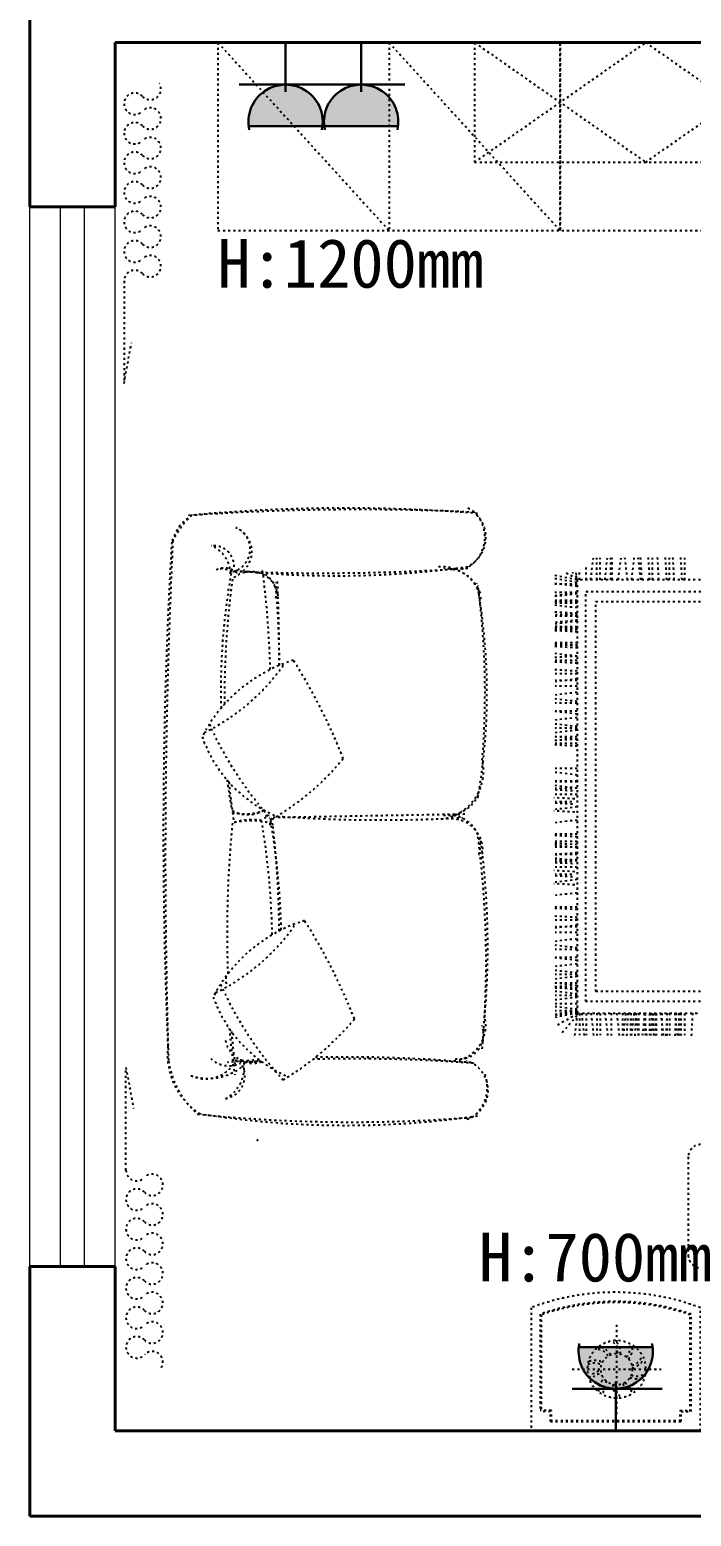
# Model space of a CAD drawing. Header units: millimetres. Extents: x -64529 to 3079702, y -28926 to 77119.
# Drawn here: x -61554 to -59621, y 1800 to 6147 of the extents above; entities that cross this region are included whole.
import ezdxf

# ---------------------------------------------------------------- set-up
doc = ezdxf.new("R2010")
doc.units = ezdxf.units.MM
doc.header["$LTSCALE"] = 10
doc.linetypes.add('ACAD_ISO03W100', pattern=[30, 12, -18])
for name, color, linetype, lineweight in [('1弱电插座布置图', 6, 'Continuous', 30), ('1强电插座布置图', 1, 'Continuous', 30), ('图层1', 7, 'Continuous', 40), ('家具线', 52, 'Continuous', 15), ('平面', 45, 'Continuous', 5), ('门窗', 5, 'Continuous', 9)]:
    doc.layers.add(name, color=color, linetype=linetype, lineweight=lineweight)
doc.layers.add('A—缺憾分析文字', color=40, linetype='Continuous')
doc.styles.get("Standard").update_dxf_attribs({"font": ''})
doc.styles.get('Standard').set_extended_font_data('SimSun')

# ---------------------------------------------------------------- blocks, each defined once
blk = doc.blocks.new('fhrhrthrthr')
at = {"layer": '1强电插座布置图', "linetype": 'ByBlock'}
h = blk.add_hatch(color=1, dxfattribs=at)
edge = h.paths.add_edge_path()
edge.add_ellipse((202250.2, 8955.8), major_axis=(-76.8, -76.8), ratio=1, start_angle=308.0428, end_angle=501.9572, ccw=False)
edge.add_line((202142.4, 8969), (202358, 8969))
at = {"layer": '1强电插座布置图', "color": 1}
for p, q in [((202142.4, 8969), (202358, 8969)), ((202114.5, 8846.9), (202377.9, 8846.9)), ((202204.9, 8857.1), (202204.9, 8857.1)), ((202250.2, 8724.2), (202250.2, 8868))]:
    blk.add_line(p, q, dxfattribs=at)
blk.add_ellipse((202250.2, 8955.8), major_axis=(0, 108.6), ratio=1, start_param=1.348329, end_param=4.934795, dxfattribs=at)

msp = doc.modelspace()

# ---------------------------------------------------------------- linework, layer by layer
at = {"layer": 'A—缺憾分析文字', "color": 250, "linetype": 'ACAD_ISO03W100', "ltscale": 0.05}
for p, q in [((-61004.2, 6109.9), (-60504.2, 5559.9)), ((-60504.2, 6109.9), (-60004.2, 5559.9)), ((-60504.2, 6109.9), (-60504.2, 5559.9)), ((-60004.2, 6109.9), (-60004.2, 5559.9)), ((-60004.2, 6109.9), (-60004.2, 5559.9)), ((-59947.7, 4538.8), (-59947.7, 4568.9)), ((-59928.3, 4538.8), (-59928.3, 4577.5)), ((-59914.7, 4538.3), (-59907, 4603.1)), ((-59897.1, 4538.3), (-59897.1, 4603.1)), ((-59887.2, 4538.8), (-59887.2, 4603)), ((-59873.5, 4538.3), (-59865.9, 4603.1)), ((-59856, 4538.3), (-59856, 4603.1)), ((-59852.1, 4538.8), (-59852.1, 4603)), ((-59833.9, 4538.3), (-59826.3, 4603.1)), ((-59807.2, 4538.8), (-59814.8, 4603.1)), ((-59795.1, 4538.3), (-59787.4, 4603.1)), ((-59768.3, 4538.8), (-59776, 4603.1)), ((-59765.2, 4538.3), (-59769, 4606.9)), ((-59742.3, 4538.3), (-59746.1, 4606.9)), ((-59734.6, 4538.3), (-59734.6, 4603.1)), ((-59715.5, 4538.3), (-59719.4, 4606.9)), ((-59692.6, 4538.3), (-59696.5, 4606.9)), ((-59685, 4538.3), (-59685, 4603.1)), ((-59670.7, 4538.3), (-59674.5, 4606.9)), ((-59647.8, 4538.3), (-59651.6, 4606.9)), ((-59640.2, 4538.3), (-59640.2, 4603.1)), ((-59954.6, 4519.8), (-60019.4, 4527.5)), ((-59955.1, 4538.3), (-60019.2, 4551.1)), ((-59955.1, 4531), (-60019.2, 4541.9)), ((-59954.6, 4525.7), (-60019.2, 4525.7)), ((-59954.8, 4540.6), (-59987.4, 4559)), ((-59955.4, 4545.8), (-59968.1, 4560.5)), ((-59954.6, 4538.3), (-59957.7, 4564.6)), ((-59954.6, 4497.4), (-60019.4, 4489.8)), ((-59954.6, 4501.9), (-60019.2, 4501.9)), ((-59954, 4499.9), (-60018.8, 4492.2)), ((-59954, 4470), (-60022.6, 4473.9)), ((-59954, 4440.3), (-60022.6, 4444.1)), ((-59954.6, 4456.5), (-60019.4, 4464.2)), ((-59954.6, 4475.5), (-60019.2, 4475.5)), ((-59954, 4477.7), (-60018.8, 4477.7)), ((-59954, 4470.8), (-60018.8, 4470.8)), ((-59953, 4436.7), (-60017.8, 4436.7)), ((-59954, 4393), (-60022.6, 4396.8)), ((-59954, 4432.6), (-60018.8, 4432.6)), ((-59954, 4417.3), (-60018.8, 4409.7)), ((-59954, 4400.7), (-60018.8, 4400.7)), ((-59954, 4393.8), (-60018.8, 4393.8)), ((-59953, 4421.4), (-60017.8, 4413.8)), ((-59953.5, 4394.7), (-60017.8, 4402.3)), ((-59954, 4386.2), (-60022.6, 4390)), ((-59953.5, 4346.4), (-60022.1, 4350.2)), ((-59953.5, 4354), (-60018.3, 4354)), ((-59954.2, 4315), (-60022.8, 4311.1)), ((-59953.5, 4339.5), (-60022.1, 4343.3)), ((-59954.7, 4315.2), (-60018.9, 4322.8)), ((-59953.5, 4347.2), (-60018.3, 4347.2)), ((-59954.2, 4294.6), (-60022.8, 4298.4)), ((-59954.2, 4271.7), (-60022.8, 4275.5)), ((-59954.2, 4302.2), (-60018.9, 4302.2)), ((-59954.2, 4264), (-60018.9, 4264)), ((-59954.2, 4248.8), (-60018.9, 4241.1)), ((-59954.7, 4244), (-60018.8, 4244)), ((-59954.7, 4227.8), (-60018.8, 4227.8)), ((-59954.7, 4209.4), (-60018.9, 4201.7)), ((-59954.2, 4182.6), (-60018.9, 4190.3)), ((-59954.7, 4178.1), (-60018.8, 4178.1)), ((-59954.7, 4145.9), (-60018.9, 4153.5)), ((-59954.7, 4135.9), (-60018.9, 4128.3)), ((-59954.7, 4154.3), (-60018.8, 4154.3)), ((-59954.2, 4109.2), (-60018.9, 4116.8)), ((-59954.2, 4099.2), (-60018.9, 4091.5)), ((-59954.7, 4104.7), (-60018.8, 4104.7)), ((-59954.2, 4072.2), (-60022.8, 4068.4)), ((-59954.2, 4051.9), (-60022.8, 4055.7)), ((-59954.7, 4072.4), (-60018.9, 4080.1)), ((-59954.2, 4079.9), (-60018.9, 4079.9)), ((-59954.2, 4059.5), (-60018.9, 4059.5)), ((-59954.2, 3967.7), (-60018.9, 3975.4)), ((-59954.2, 3986.6), (-60018.8, 3986.6)), ((-59968.2, 3921.1), (-60022.8, 3924.2)), ((-59954.2, 3929), (-60018.9, 3936.7)), ((-59969.6, 3928), (-60018.9, 3928)), ((-59954.2, 3949.3), (-60018.8, 3949.3)), ((-59954.2, 3948), (-60018.8, 3948)), ((-59961.7, 3897.9), (-60022.8, 3901.3)), ((-59968.2, 3882.5), (-60022.8, 3885.6)), ((-59969.6, 3889.4), (-60018.9, 3889.4)), ((-59954.2, 3874.5), (-60018.9, 3866.9)), ((-59954.2, 3910.7), (-60018.8, 3910.7)), ((-59961.7, 3859.3), (-60022.8, 3862.7)), ((-59954.2, 3835.9), (-60018.9, 3828.3)), ((-59954.2, 3786.9), (-60022.8, 3790.7)), ((-59954.2, 3794.5), (-60018.9, 3794.5)), ((-59954.2, 3763.9), (-60022.8, 3767.8)), ((-59954.2, 3754.8), (-60018.9, 3762.5)), ((-59954.2, 3756.3), (-60018.9, 3756.3)), ((-59954.2, 3741), (-60018.9, 3733.4)), ((-59954.2, 3773.8), (-60018.8, 3773.8)), ((-59968.2, 3708.3), (-60022.8, 3711.4)), ((-59954.2, 3716.2), (-60018.9, 3723.9)), ((-59969.6, 3715.2), (-60018.9, 3715.2)), ((-59954.2, 3736.5), (-60018.8, 3736.5)), ((-59954.7, 3736.2), (-60018.8, 3736.2)), ((-59954.2, 3735.2), (-60018.8, 3735.2)), ((-59954.7, 3720.1), (-60018.8, 3720.1)), ((-59954.2, 3697.9), (-60018.8, 3697.9)), ((-59961.7, 3685), (-60022.8, 3688.4)), ((-59968.2, 3669.7), (-60022.8, 3672.7)), ((-59969.6, 3676.6), (-60018.9, 3676.6)), ((-59954.2, 3661.7), (-60018.9, 3654.1)), ((-59961.7, 3646.4), (-60022.8, 3649.8)), ((-59954.2, 3623.1), (-60018.9, 3615.5)), ((-59954.2, 3574), (-60022.8, 3577.9)), ((-59954.2, 3581.7), (-60018.9, 3581.7)), ((-59954.2, 3551.1), (-60022.8, 3554.9)), ((-59954.2, 3543.5), (-60018.9, 3543.5)), ((-59954.2, 3528.2), (-60018.9, 3520.6)), ((-59954.7, 3523.4), (-60018.8, 3523.4)), ((-59954.7, 3488.8), (-60018.9, 3481.2)), ((-59954.7, 3507.2), (-60018.8, 3507.2)), ((-59954.2, 3462.1), (-60018.9, 3469.7)), ((-59954.7, 3457.6), (-60018.8, 3457.6)), ((-59954.7, 3425.4), (-60018.9, 3433)), ((-59954.7, 3415.3), (-60018.9, 3407.7)), ((-59954.2, 3388.6), (-60018.9, 3396.2)), ((-59954.7, 3433.7), (-60018.8, 3433.7)), ((-59954.2, 3351.7), (-60022.8, 3347.9)), ((-59954.2, 3378.6), (-60018.9, 3371)), ((-59954.7, 3351.9), (-60018.9, 3359.5)), ((-59954.2, 3359.3), (-60018.9, 3359.3)), ((-59954.7, 3384.1), (-60018.8, 3384.1)), ((-59954.2, 3338.9), (-60018.9, 3346.6)), ((-59954.2, 3344), (-60018.9, 3344)), ((-59954.2, 3327.4), (-60018.9, 3335.1)), ((-59954.2, 3317.4), (-60018.9, 3309.8)), ((-59954.7, 3322.9), (-60018.8, 3322.9)), ((-59954.2, 3298.2), (-60018.9, 3298.2)), ((-59954.2, 3282.5), (-60018.9, 3290.1)), ((-59954.2, 3272.5), (-60018.9, 3264.8)), ((-59954.4, 3268.9), (-60018.9, 3232.2)), ((-59954.7, 3278.4), (-60018.8, 3267.5)), ((-59954.7, 3278), (-60018.8, 3278)), ((-59954.7, 3271.1), (-60018.8, 3258.3)), ((-59955, 3263.6), (-59998.7, 3212.9)), ((-59954.2, 3271.1), (-59961.8, 3206.3)), ((-59947.3, 3270.6), (-59947.3, 3206.5)), ((-59941.8, 3271.1), (-59934.2, 3206.3)), ((-59927.9, 3270.6), (-59927.9, 3206.5)), ((-59914.3, 3271.1), (-59906.6, 3206.3)), ((-59896.7, 3271.1), (-59896.7, 3206.3)), ((-59886.8, 3270.6), (-59886.8, 3206.5)), ((-59873.1, 3271.1), (-59865.5, 3206.3)), ((-59855.5, 3271.1), (-59855.5, 3206.3)), ((-59839.2, 3271.1), (-59831.6, 3206.3)), ((-59821.6, 3271.1), (-59821.6, 3206.3)), ((-59812.5, 3270.6), (-59820.1, 3206.3)), ((-59806.4, 3271.1), (-59810.2, 3202.5)), ((-59798.7, 3271.1), (-59798.7, 3206.3)), ((-59797.7, 3271.1), (-59797.7, 3206.3)), ((-59788.5, 3270.6), (-59796.2, 3206.3)), ((-59782.4, 3271.1), (-59786.3, 3202.5)), ((-59783.4, 3271.1), (-59775.8, 3206.3)), ((-59774.8, 3271.1), (-59774.8, 3206.3)), ((-59756.7, 3270.6), (-59764.3, 3206.3)), ((-59759.5, 3271.1), (-59751.9, 3206.3)), ((-59755.6, 3270.6), (-59755.6, 3206.5)), ((-59743.4, 3270.6), (-59743.4, 3206.5)), ((-59732.8, 3270.6), (-59740.4, 3206.3)), ((-59737.9, 3271.1), (-59730.3, 3206.3)), ((-59731.6, 3270.6), (-59731.6, 3206.5)), ((-59724.3, 3271.1), (-59724.3, 3206.3)), ((-59724, 3270.6), (-59724, 3206.5)), ((-59710.3, 3271.1), (-59702.7, 3206.3)), ((-59707, 3271.1), (-59707, 3206.3)), ((-59691.8, 3271.1), (-59695.6, 3202.5)), ((-59692.8, 3271.1), (-59692.8, 3206.3)), ((-59684.1, 3271.1), (-59684.1, 3206.3)), ((-59669.2, 3271.1), (-59661.6, 3206.3)), ((-59665, 3271.1), (-59668.9, 3202.5)), ((-59657.4, 3271.1), (-59657.4, 3206.3)), ((-59651.6, 3271.1), (-59651.6, 3206.3)), ((-59641, 3270.6), (-59641, 3206.5)), ((-59617.4, 3271.1), (-59621.2, 3202.5)), ((-59629.9, 2850.7), (-59629.9, 2563.1)), ((-59839.1, 2359.7), (-59839.1, 2100.1)), ((-59968.9, 2229.9), (-59709.3, 2229.9))]:
    msp.add_line(p, q, dxfattribs=at)
for points in [[(-61004.2, 5559.9), (-58504.2, 5559.9), (-58504.2, 6109.9), (-61004.2, 6109.9)], [(-61004.2, 5559.9), (-60004.2, 5559.9), (-60004.2, 6109.9), (-61004.2, 6109.9)], [(-60254.2, 5759.9), (-58254.2, 5759.9), (-58254.2, 6109.9), (-60254.2, 6109.9)]]:
    msp.add_lwpolyline(points, close=True, dxfattribs=at)
for points in [[(-60254.2, 6109.9), (-59754.2, 5759.9), (-59254.2, 6109.9), (-58754.2, 5759.9), (-58254.2, 6109.9)], [(-60254.2, 5759.9), (-59754.2, 6109.9), (-59254.2, 5759.9), (-58754.2, 6109.9), (-58254.2, 5759.9)], [(-57794.2, 3271.1), (-57434.2, 3271.1), (-57434.2, 4537.6), (-59954.2, 4538.3), (-59954.2, 3271.1), (-59594.2, 3271.1)], [(-59594.2, 3305.2), (-59928.7, 3305.2), (-59928.7, 4504.2), (-57459.6, 4504.2), (-57459.6, 3305.2), (-57794.2, 3305.2)], [(-59594.2, 3334.4), (-59899.6, 3334.4), (-59899.6, 4475.1), (-57488.7, 4475.1), (-57488.7, 3334.4), (-57794.2, 3334.4)], [(-60564.2, 3137.6), (-60564.2, 3142.3)], [(-60029.8, 2076.9), (-60029.8, 2109.3), (-60062.2, 2109.3)], [(-60032.5, 2076.9), (-60032.5, 2076.9), (-60032.5, 2106.6), (-60062.2, 2106.6)], [(-59653.6, 2076.9), (-59653.6, 2109.3), (-59621.2, 2109.3)], [(-59650.9, 2076.9), (-59650.9, 2076.9), (-59650.9, 2106.6), (-59621.2, 2106.6)], [(-60032.5, 2079.6), (-59650.9, 2079.6)], [(-60032.5, 2076.9), (-59650.9, 2076.9)]]:
    msp.add_lwpolyline(points, dxfattribs=at)
for points in [[(-61175, 5990.1, -0.892379), (-61224.7, 5952.6, 2.5), (-61224.7, 5909.4, -2.5), (-61224.7, 5866.2, 0.677033), (-61278.7, 5844.6, 0.677033), (-61224.7, 5823, -2.5), (-61224.7, 5779.8, 2.5), (-61224.7, 5736.6, -2.5), (-61224.7, 5693.4, 2.5), (-61224.7, 5650.2, -2.5), (-61224.7, 5607, 2.5), (-61224.7, 5563.8, -2.5), (-61224.7, 5520.6, 2.5), (-61224.7, 5477.4, -2.5), (-61224.7, 5434.2, 0.677033), (-61278.7, 5412.6), (-61278.7, 5112.3), (-61256.9, 5232)], [(-61169.4, 2234.8, 0.892379), (-61219, 2272.4, -2.5), (-61219, 2315.6, 2.5), (-61219, 2358.8, -0.677033), (-61273, 2380.4, -0.677033), (-61219, 2402, 2.5), (-61219, 2445.2, -2.5), (-61219, 2488.4, 2.5), (-61219, 2531.6, -2.5), (-61219, 2574.8, 2.5), (-61219, 2618, -2.5), (-61219, 2661.2, 2.5), (-61219, 2704.4, -2.5), (-61219, 2747.6, 2.5), (-61219, 2790.8, -0.677033), (-61273, 2812.4), (-61273, 3112.7), (-61251.2, 2992.9)], [(-59621.2, 2106.6), (-59621.2, 2391.1, 0.167087), (-60062.2, 2391.1), (-60062.2, 2106.6)], [(-59623.9, 2106.6), (-59623.9, 2389.1, 0.165559), (-60059.5, 2389.1), (-60059.5, 2106.6)]]:
    msp.add_lwpolyline(points, format="xyb", dxfattribs=at)
msp.add_lwpolyline([(-60089.2, 2409.9), (-60089.2, 2049.9), (-59594.2, 2049.9), (-59594.2, 2409.9, 0.181818)], format="xyb", close=True, dxfattribs=at)
for radius in [84.8, 45.9]:
    msp.add_circle((-59839.1, 2229.9), radius, dxfattribs=at)
for centre, radius, start, end in [((-60633, -121.3), 4869.5, 85.4325, 95.431), ((-60590.1, -2402.9), 7147, 87.31429, 93.93296), ((-60316.6, 4663), 95.5, 284.6379, 64.3095), ((-61008.2, 4611.4), 136.4, 121.8817, 163.9672), ((-60894.8, 4531.1), 270.5, 133.5462, 153.1435), ((-60325.8, 4662.9), 101.8, 303.041, 46.0653), ((-41851.2, 3733.6), 19306.8, 177.2697, 181.7875), ((-60977.7, 4628.4), 67.7, 284.7814, 67.5922), ((-60980.8, 4620.8), 76, 312.3134, 67.6102), ((-46457.4, 3799.3), 14706.5, 176.68762, 182.43286), ((-61016.8, 4578.6), 59.8, 358.0108, 96.5585), ((-61057.8, 4554.2), 90.6, 1.184, 67.8216), ((-60985, 4521.9), 51.2, 44.3938, 123.5856), ((-60657.4, 7335.6), 2785.1, 262.9836, 277.989), ((-60698.4, 10800.9), 6242.6, 267.50734, 273.9592), ((-63587.5, 4210.7), 2736.9, 1.3731, 7.4472), ((-60350, 4459.8), 116.8, 10.9756, 94.9747), ((-60339.1, 4463.1), 108.2, 19.8228, 92.4985), ((-59050.7, 4217.5), 1945, 169.9466, 181.5903), ((-58482.8, 4199.3), 2502.3, 172.1551, 180.5585), ((-60907.4, 4482.9), 79.5, 6.1174, 133.1189), ((-60896.4, 4498), 63, 347.6226, 80.3094), ((-64569.9, 4240), 3746.1, 0.7456, 4.456), ((-65483.8, 4317.6), 4658.6, 359.6386, 2.7653), ((-61996.7, 4207.4), 1778.8, 350.0543, 10.4167), ((-62598.6, 4209.9), 2374.9, 355.2072, 7.551), ((-60653.4, 3876.8), 445.9, 107.0126, 152.9429), ((-61307.5, 4635.2), 603.6, 295.9005, 325.6513), ((-62193.2, 3408.2), 1669.6, 21.3371, 32.4176), ((-60067.4, 4546.5), 1053.7, 204.0815, 222.2768), ((-60675.3, 4212.1), 397.9, 199.4501, 246.7699), ((-61240.8, 4511.3), 780.3, 300.3068, 320.5663), ((-60368.8, 3978.8), 140.7, 276.5867, 13.4511), ((-59050.7, 4217.5), 1945, 187.803, 190.4557), ((-58482.8, 4199.3), 2502.3, 185.7795, 188.522), ((-60336.2, 3952.5), 102.7, 264.9234, 335.6374), ((-57714.8, 3506.7), 3262.8, 174.3639, 182.1219), ((-60917.1, 3942.1), 90.3, 239.8319, 299.468), ((-60923.7, 3986.8), 132.9, 253.3108, 292.6164), ((-60907.1, 3611.1), 222.9, 74.0479, 104.2061), ((-60903.6, 3653.5), 183.2, 81.5362, 108.3493), ((-63083.5, 3461.4), 2238.2, 1.0061, 9.6001), ((-63587.5, 4210.7), 2736.9, 352.7245, 352.7726), ((-60895.6, 3891.6), 56.6, 299.1313, 312.0141), ((-60528.6, 8007.7), 4171.5, 265.3655, 265.4784), ((787531.5, -47560785), 47572193.3, 91.02115803, 91.02184548), ((-65483.8, 4317.6), 4658.6, 353.8872, 354.1215), ((-63208, 3446.4), 2390, 1.6458, 9.5268), ((-59931.1, 4104.2), 956.1, 195.9625, 197.4638), ((-60528.6, 8007.7), 4171.5, 265.8425, 273.2873), ((-60327.8, 3759.6), 90.1, 343.4437, 91.8228), ((-60321.3, 3748.4), 90.9, 342.9316, 95.1092), ((-63829.9, 3486), 3005, 0.4949, 6.3291), ((-63040.7, 3421.4), 2820.2, 354.8245, 7.7148), ((-62603.9, 3465.4), 2388.2, 355.0781, 7.695), ((-60620.7, 3115.6), 445.9, 107.0126, 152.9429), ((-61274.7, 3874), 603.6, 295.9005, 325.6513), ((-62160.5, 2647), 1669.6, 21.3371, 32.4176), ((-60034.6, 3785.3), 1053.7, 204.0815, 222.2768), ((-58276.5, 3481.8), 2706.9, 182.2017, 182.8482), ((-60642.6, 3451), 397.9, 199.4501, 246.7699), ((-58276.5, 3481.8), 2706.9, 185.4058, 188.3067), ((-57714.8, 3506.7), 3262.8, 185.0871, 186.7491), ((-61208.1, 3750.1), 780.3, 300.3068, 320.5663), ((-60325.2, 3235.2), 103.7, 267.6579, 14.0974), ((-60299.1, 3209), 71.8, 260.2617, 21.0115), ((-60940.9, 3152.6), 211, 173.8792, 237.1093), ((-60907.3, 3205.5), 76.4, 190.6216, 289.193), ((-60893.5, 3170.2), 258.1, 188.6549, 228.7104), ((-61040.7, 3179.7), 100.5, 244.8715, 336.7247), ((-60971.4, 3197.6), 80.2, 227.7203, 294.4461), ((-60993.3, 3088.5), 67.9, 279.2916, 47.6289), ((-61030.6, 3113), 103.5, 297.8433, 9.8684), ((-60627.2, -823.4), 3966.3, 93.7101, 95.0653), ((-60903.2, 3193), 68.5, 237.7366, 292.2387), ((-60610, -1682.9), 4820.7, 93.1908, 93.7892), ((-60610, -1682.9), 4820.7, 85.8027, 91.3803), ((-60627.2, -823.4), 3966.3, 84.7422, 91.3335), ((-60303.7, 3046.3), 89.1, 287.7157, 72.8428), ((-61032.4, 3239.1), 158.7, 251.2473, 311.1348), ((-60324.4, 3054), 107.6, 306.0678, 22.6723), ((-60612.7, 7313.7), 4360.9, 264.0627, 274.6253), ((-60630.2, 5626.3), 2683.1, 260.8079, 278.3514), ((-59593.6, 2850.6), 36.3, 90.438, 179.8308), ((-59593.6, 2563.2), 36.3, 180.1608, 269.5703), ((-59877.5, 2279), 41.5, 355.462, 55.6997), ((-59882.5, 2276.9), 54.5, 357.5103, 43.83), ((-59841.3, 2292.2), 41.5, 319.462, 19.6999), ((-59899, 2247.1), 41.5, 31.462, 91.6998), ((-59901.8, 2242.4), 54.5, 33.5103, 79.8299), ((-59846.6, 2293.4), 54.5, 321.5102, 7.83), ((-59804.2, 2281.6), 41.5, 283.4619, 343.6998), ((-59903.9, 2206.2), 41.5, 67.462, 127.6999), ((-59903.3, 2200.8), 54.5, 69.5102, 115.83), ((-59876.5, 2171.8), 54.5, 105.5102, 151.8299), ((-59780.5, 2251.2), 41.5, 247.462, 307.6999), ((-59807.8, 2285.7), 54.5, 285.5102, 331.8299), ((-59880.1, 2175.9), 41.5, 103.4619, 163.6998), ((-59837.8, 2164.1), 54.5, 141.5102, 187.83), ((-59836.9, 2167.6), 41.5, 139.462, 199.6999), ((-59795.7, 2182.9), 54.5, 177.5103, 223.83), ((-59800.7, 2180.8), 41.5, 175.462, 235.6997), ((-59776.4, 2217.4), 54.5, 213.5103, 259.8299), ((-59779.1, 2212.7), 41.5, 211.462, 271.6998), ((-59781, 2256.7), 54.5, 249.5102, 295.83)]:
    msp.add_arc(centre, radius, start, end, dxfattribs=at)
msp.add_point((-60889, 2899.4), dxfattribs=at)
at = {"layer": '图层1', "color": 255, "lineweight": 40}
for p, q in [((-61554.2, 6809.9), (-61554.2, 5629.9)), ((-61304.2, 6109.9), (-55534.2, 6109.9)), ((-61304.2, 6109.9), (-61304.2, 5629.9)), ((-61554.2, 5629.9), (-61304.2, 5629.9)), ((-61554.2, 2529.9), (-61304.2, 2529.9)), ((-61554.2, 2529.9), (-61554.2, 1799.9)), ((-61554.2, 2529.9), (-61554.2, 1799.9)), ((-61304.2, 2529.9), (-61304.2, 2049.9)), ((-61304.2, 2049.9), (-54044.2, 2049.9)), ((-61554.2, 1799.9), (-53794.2, 1799.9)), ((-61554.2, 1799.9), (-53794.2, 1799.9))]:
    msp.add_line(p, q, dxfattribs=at)
at = {"layer": '家具线', "color": 52, "lineweight": 20}
msp.add_line((-61004.2, 6109.9), (-58240.7, 6109.9), dxfattribs=at)
at = {"layer": '平面', "color": 251, "lineweight": 0}
for p, q in [((-61464.2, 2529.9), (-61464.2, 5629.9)), ((-61394.2, 2529.9), (-61394.2, 5629.9))]:
    msp.add_line(p, q, dxfattribs=at)
at = {"layer": '门窗', "lineweight": 15}
for p, q in [((-61554.2, 2529.9), (-61554.2, 5629.9)), ((-61304.2, 2529.9), (-61304.2, 5629.9))]:
    msp.add_line(p, q, dxfattribs=at)

# ---------------------------------------------------------------- block references
at = {"layer": '1弱电插座布置图', "color": 7, "xscale": -1, "rotation": 180}
for p in [(-263056.8, 14834.1), (-262835.9, 14834.1)]:
    msp.add_blockref('fhrhrthrthr', p, dxfattribs=at)
at = {"layer": '1弱电插座布置图', "color": 7, "xscale": -1}
msp.add_blockref('fhrhrthrthr', (142408.5, -6674.3), dxfattribs=at)

# ---------------------------------------------------------------- texts
at = {"layer": '1弱电插座布置图', "color": 45, "char_height": 142.88, "width": 2002.012, "attachment_point": 1}
for s, insert in [('H:1200mm', (-61006, 5535.8, 0)), ('H:700mm', (-60241.6, 2629.5, 0))]:
    msp.add_mtext(s, dxfattribs=dict(at, insert=insert))

doc.saveas('drawing.dxf')
